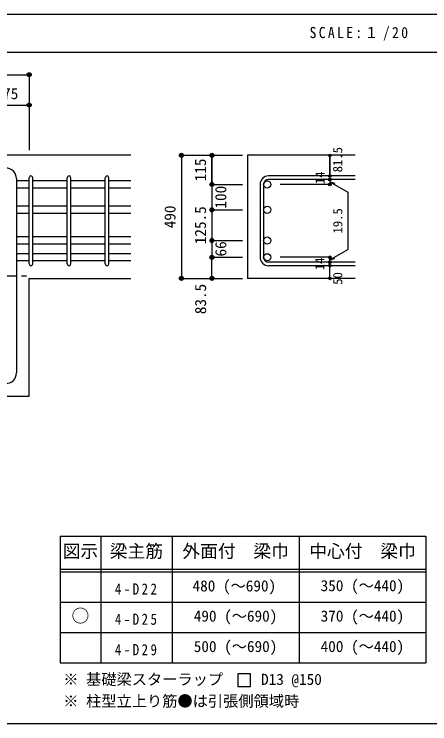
# Model space of a CAD drawing. Units: millimetres at full size, sheet at 1:20; some dimension numbers follow another scale. Extents: x -3982 to 3969, y -2797 to 2801.
# Drawn here: x 784 to 2422, y 2 to 2801 of the extents above; entities that cross this region are included whole.
import ezdxf
from ezdxf.enums import TextEntityAlignment as Align

# ---------------------------------------------------------------- set-up
doc = ezdxf.new("R2010")
doc.units = ezdxf.units.MM
doc.header["$LTSCALE"] = 20
doc.header["$PDMODE"] = 32
doc.header["$PDSIZE"] = 10
doc.linetypes.add('CHAIN1', pattern=[8, 5, -1, 1, -1])
for name, color, linetype in [('6-1_躯体線', 2, 'Continuous'), ('6-4_フープ', 7, 'Continuous'), ('6-5_梁主筋', 7, 'Continuous'), ('6-6_S.T.P.', 7, 'Continuous'), ('6-7_文字', 7, 'Continuous'), ('6-D_寸法', 4, 'Continuous'), ('6-E_枠', 7, 'Continuous'), ('F-0_枠', 6, 'Continuous')]:
    doc.layers.add(name, color=color, linetype=linetype)
doc.styles.add('ＭＳ ゴシック', font='')
doc.styles.get('ＭＳ ゴシック').set_extended_font_data('MS Gothic')

msp = doc.modelspace()

# ---------------------------------------------------------------- linework, layer by layer
at = {"layer": '6-1_躯体線'}
for p, q in [((1243.29, 2244.12), (-106.71, 2244.12)), ((1703.29, 2244.12), (1703.29, 1758.62)), ((2128.29, 2244.12), (1703.29, 2244.12)), ((843.29, 1758.62), (1243.29, 1758.62)), ((843.29, 1294.12), (843.29, 1758.62)), ((2128.29, 1758.62), (1703.29, 1758.62)), ((550.79, 1294.12), (843.29, 1294.12))]:
    msp.add_line(p, q, dxfattribs=at)
at = {"layer": '6-4_フープ'}
msp.add_line((793.29, 2152.12), (793.29, 1386.12), dxfattribs=at)
for centre, start, end in [((751.29, 2152.12), 0, 90), ((751.29, 1386.12), 270, 0)]:
    msp.add_arc(centre, 42, start, end, dxfattribs=at)
at = {"layer": '6-5_梁主筋'}
for p, q in [((843.29, 2143.2), (793.29, 2143.2)), ((993.29, 2143.2), (857.29, 2143.2)), ((1143.29, 2143.2), (1007.29, 2143.2)), ((1243.29, 2143.2), (1157.29, 2143.2)), ((843.29, 2115.2), (793.29, 2115.2)), ((993.29, 2115.2), (857.29, 2115.2)), ((1143.29, 2115.2), (1007.29, 2115.2)), ((1243.29, 2115.2), (1157.29, 2115.2)), ((843.29, 2043.12), (793.29, 2043.12)), ((993.29, 2043.12), (857.29, 2043.12)), ((1143.29, 2043.12), (1007.29, 2043.12)), ((1243.29, 2043.12), (1157.29, 2043.12)), ((843.29, 2015.12), (793.29, 2015.12)), ((993.29, 2015.12), (857.29, 2015.12)), ((1143.29, 2015.12), (1007.29, 2015.12)), ((1243.29, 2015.12), (1157.29, 2015.12)), ((843.29, 1922.12), (793.29, 1922.12)), ((993.29, 1922.12), (857.29, 1922.12)), ((1143.29, 1922.12), (1007.29, 1922.12)), ((1243.29, 1922.12), (1157.29, 1922.12)), ((843.29, 1894.12), (793.29, 1894.12)), ((993.29, 1894.12), (857.29, 1894.12)), ((1143.29, 1894.12), (1007.29, 1894.12)), ((1243.29, 1894.12), (1157.29, 1894.12)), ((843.29, 1856.12), (793.29, 1856.12)), ((993.29, 1856.12), (857.29, 1856.12)), ((1143.29, 1856.12), (1007.29, 1856.12)), ((1243.29, 1856.12), (1157.29, 1856.12)), ((843.29, 1828.12), (793.29, 1828.12)), ((993.29, 1828.12), (857.29, 1828.12)), ((1143.29, 1828.12), (1007.29, 1828.12)), ((1243.29, 1828.12), (1157.29, 1828.12))]:
    msp.add_line(p, q, dxfattribs=at)
at = {"layer": '6-5_梁主筋', "color": 3}
for centre in [(1781.29, 2129.2), (1781.29, 2029.12), (1781.29, 1908.12), (1781.29, 1842.12)]:
    msp.add_circle(centre, 14, dxfattribs=at)
at = {"layer": '6-6_S.T.P.'}
for p, q in [((843.29, 1815.62), (843.29, 2155.7)), ((857.29, 1815.62), (857.29, 2155.7)), ((993.29, 1815.62), (993.29, 2155.7)), ((1007.29, 1815.62), (1007.29, 2155.7)), ((1143.29, 1815.62), (1143.29, 2155.7)), ((1157.29, 1815.62), (1157.29, 2155.7)), ((2128.29, 2162.7), (1786.79, 2162.7)), ((1753.29, 2129.2), (1753.29, 1842.12)), ((1767.29, 2129.2), (1767.29, 1842.12)), ((2128.29, 2148.7), (1786.79, 2148.7)), ((2128.29, 1822.62), (1786.79, 1822.62)), ((2128.29, 1808.62), (1786.79, 1808.62))]:
    msp.add_line(p, q, dxfattribs=at)
for centre, radius, start, end in [((850.29, 2155.7), 7, 0, 180), ((850.29, 2155.7), 7, 0, 180), ((850.29, 2155.7), 7, 0, 180), ((850.29, 2155.7), 7, 0, 180), ((1000.29, 2155.7), 7, 0, 180), ((1150.29, 2155.7), 7, 0, 180), ((1786.79, 2129.2), 33.5, 90, 180), ((1786.79, 2129.2), 19.5, 90, 180), ((1786.79, 1842.12), 33.5, 180, 270), ((1786.79, 1842.12), 19.5, 180, 270), ((850.29, 1815.62), 7, 180, 0), ((850.29, 1815.62), 7, 180, 0), ((850.29, 1815.62), 7, 180, 0), ((850.29, 1815.62), 7, 180, 0), ((1000.29, 1815.62), 7, 180, 0), ((1150.29, 1815.62), 7, 180, 0)]:
    msp.add_arc(centre, radius, start, end, dxfattribs=at)
at = {"layer": '6-7_文字'}
msp.add_lwpolyline([(1665.21, 148.55), (1715.21, 148.55), (1715.21, 198.55), (1665.21, 198.55)], close=True, dxfattribs=at)
at = {"layer": '6-D_寸法'}
for p, q in [((-106.71, 2562.15), (843.29, 2562.15)), ((668.29, 2442.15), (843.29, 2442.15)), ((843.29, 2442.15), (843.29, 2264.12)), ((843.29, 2442.15), (843.29, 2264.12)), ((1443.29, 2244.12), (1563.29, 2244.12)), ((1443.29, 2244.12), (1563.29, 2244.12)), ((1443.29, 2244.12), (1443.29, 1758.62)), ((1563.29, 2244.12), (1683.29, 2244.12)), ((1563.29, 2129.2), (1563.29, 2244.12)), ((2028.29, 2148.7), (2028.29, 2162.7)), ((1563.29, 2129.2), (1683.29, 2129.2)), ((2028.29, 2129.2), (1832.2, 2129.2)), ((2028.29, 2148.7), (2028.29, 2129.2)), ((2028.29, 2138.95), (2098.35, 2098.5)), ((2028.29, 2138.95), (2047.61, 2133.77)), ((2098.35, 2098.5), (2098.35, 1872.82)), ((1563.29, 2029.12), (1683.29, 2029.12)), ((1563.29, 1908.12), (1683.29, 1908.12)), ((1563.29, 1908.12), (1683.29, 1908.12)), ((1563.29, 1908.12), (1683.29, 1908.12)), ((2028.29, 1832.37), (2098.35, 1872.82)), ((1563.29, 1842.12), (1683.29, 1842.12)), ((1563.29, 1842.12), (1683.29, 1842.12)), ((1563.29, 1842.12), (1683.29, 1842.12)), ((2028.29, 1842.12), (1832.2, 1842.12)), ((2028.29, 1822.62), (2028.29, 1842.12)), ((2028.29, 1832.37), (2047.61, 1837.55)), ((2028.29, 1808.62), (2028.29, 1822.62)), ((2028.29, 1758.62), (2028.29, 1808.62)), ((1563.29, 1758.62), (1683.29, 1758.62))]:
    msp.add_line(p, q, dxfattribs=at)
at = {"layer": '6-D_寸法', "linetype": 'CHAIN1'}
msp.add_line((-106.71, 1769.12), (843.29, 1769.12), dxfattribs=at)
at = {"layer": '6-D_寸法'}
for points in [[(843.29, 2562.15), (843.29, 2442.15), (843.29, 2264.12)], [(1443.29, 2244.12), (1563.29, 2244.12), (1683.29, 2244.12)], [(1563.29, 2244.12), (1563.29, 2129.2), (1563.29, 2029.12), (1563.29, 1908.12), (1563.29, 1842.12)], [(2028.29, 2162.7), (2028.29, 2244.12), (2028.29, 2162.7)], [(1443.29, 1758.62), (1563.29, 1758.62), (1563.29, 1842.12)]]:
    msp.add_lwpolyline(points, dxfattribs=at)
for centre, radius in [((843.29, 2562.15), 8), ((843.29, 2562.15), 7.2), ((843.29, 2562.15), 6.4), ((843.29, 2562.15), 5.6), ((843.29, 2562.15), 4.8), ((843.29, 2562.15), 4), ((843.29, 2562.15), 3.2), ((843.29, 2562.15), 2.4), ((843.29, 2562.15), 1.6), ((843.29, 2562.15), 0.8), ((843.29, 2442.15), 8), ((843.29, 2442.15), 7.2), ((843.29, 2442.15), 6.4), ((843.29, 2442.15), 5.6), ((843.29, 2442.15), 4.8), ((843.29, 2442.15), 4), ((843.29, 2442.15), 3.2), ((843.29, 2442.15), 2.4), ((843.29, 2442.15), 1.6), ((843.29, 2442.15), 0.8), ((1443.29, 2244.12), 8), ((1443.29, 2244.12), 7.2), ((1443.29, 2244.12), 6.4), ((1443.29, 2244.12), 5.6), ((1443.29, 2244.12), 4.8), ((1443.29, 2244.12), 4), ((1443.29, 2244.12), 3.2), ((1443.29, 2244.12), 2.4), ((1443.29, 2244.12), 1.6), ((1443.29, 2244.12), 0.8), ((1563.29, 2244.12), 8), ((1563.29, 2244.12), 7.2), ((1563.29, 2244.12), 6.4), ((1563.29, 2244.12), 5.6), ((1563.29, 2244.12), 4.8), ((1563.29, 2244.12), 4), ((1563.29, 2244.12), 3.2), ((1563.29, 2244.12), 2.4), ((1563.29, 2244.12), 1.6), ((1563.29, 2244.12), 0.8), ((2028.29, 2244.12), 4), ((2028.29, 2244.12), 3.6), ((2028.29, 2244.12), 3.2), ((2028.29, 2244.12), 2.8), ((2028.29, 2244.12), 2.4), ((2028.29, 2244.12), 2), ((2028.29, 2244.12), 1.6), ((2028.29, 2244.12), 1.2), ((2028.29, 2244.12), 0.8), ((2028.29, 2244.12), 0.4), ((2028.29, 2162.7), 4), ((2028.29, 2162.7), 3.6), ((2028.29, 2162.7), 3.2), ((2028.29, 2162.7), 2.8), ((2028.29, 2162.7), 2.4), ((2028.29, 2162.7), 2), ((2028.29, 2162.7), 1.6), ((2028.29, 2162.7), 1.2), ((2028.29, 2162.7), 0.8), ((2028.29, 2162.7), 0.4), ((1563.29, 2129.2), 8), ((1563.29, 2129.2), 7.2), ((1563.29, 2129.2), 6.4), ((1563.29, 2129.2), 5.6), ((1563.29, 2129.2), 4.8), ((1563.29, 2129.2), 4), ((1563.29, 2129.2), 3.2), ((1563.29, 2129.2), 2.4), ((1563.29, 2129.2), 1.6), ((1563.29, 2129.2), 0.8), ((2028.29, 2148.7), 4), ((2028.29, 2129.2), 4), ((2028.29, 2148.7), 3.6), ((2028.29, 2129.2), 3.6), ((2028.29, 2148.7), 3.2), ((2028.29, 2129.2), 3.2), ((2028.29, 2148.7), 2.8), ((2028.29, 2129.2), 2.8), ((2028.29, 2148.7), 2.4), ((2028.29, 2129.2), 2.4), ((2028.29, 2148.7), 2), ((2028.29, 2129.2), 2), ((2028.29, 2148.7), 1.6), ((2028.29, 2129.2), 1.6), ((2028.29, 2148.7), 1.2), ((2028.29, 2129.2), 1.2), ((2028.29, 2148.7), 0.8), ((2028.29, 2129.2), 0.8), ((2028.29, 2148.7), 0.4), ((2028.29, 2129.2), 0.4), ((1563.29, 2029.12), 8), ((1563.29, 2029.12), 7.2), ((1563.29, 2029.12), 6.4), ((1563.29, 2029.12), 5.6), ((1563.29, 2029.12), 4.8), ((1563.29, 2029.12), 4), ((1563.29, 2029.12), 3.2), ((1563.29, 2029.12), 2.4), ((1563.29, 2029.12), 1.6), ((1563.29, 2029.12), 0.8), ((1563.29, 1908.12), 8), ((1563.29, 1908.12), 7.2), ((1563.29, 1908.12), 6.4), ((1563.29, 1908.12), 5.6), ((1563.29, 1908.12), 4.8), ((1563.29, 1908.12), 4), ((1563.29, 1908.12), 3.2), ((1563.29, 1908.12), 2.4), ((1563.29, 1908.12), 1.6), ((1563.29, 1908.12), 0.8), ((1563.29, 1842.12), 8), ((1563.29, 1842.12), 7.2), ((1563.29, 1842.12), 6.4), ((1563.29, 1842.12), 5.6), ((1563.29, 1842.12), 4.8), ((1563.29, 1842.12), 4), ((1563.29, 1842.12), 3.2), ((1563.29, 1842.12), 2.4), ((1563.29, 1842.12), 1.6), ((1563.29, 1842.12), 0.8), ((2028.29, 1842.12), 4), ((2028.29, 1822.62), 4), ((2028.29, 1842.12), 3.6), ((2028.29, 1822.62), 3.6), ((2028.29, 1842.12), 3.2), ((2028.29, 1822.62), 3.2), ((2028.29, 1842.12), 2.8), ((2028.29, 1822.62), 2.8), ((2028.29, 1842.12), 2.4), ((2028.29, 1822.62), 2.4), ((2028.29, 1842.12), 2), ((2028.29, 1822.62), 2), ((2028.29, 1842.12), 1.6), ((2028.29, 1822.62), 1.6), ((2028.29, 1842.12), 1.2), ((2028.29, 1822.62), 1.2), ((2028.29, 1842.12), 0.8), ((2028.29, 1822.62), 0.8), ((2028.29, 1842.12), 0.4), ((2028.29, 1822.62), 0.4), ((2028.29, 1808.62), 4), ((2028.29, 1808.62), 3.6), ((2028.29, 1808.62), 3.2), ((2028.29, 1808.62), 2.8), ((2028.29, 1808.62), 2.4), ((2028.29, 1808.62), 2), ((2028.29, 1808.62), 1.6), ((2028.29, 1808.62), 1.2), ((2028.29, 1808.62), 0.8), ((2028.29, 1808.62), 0.4), ((1443.29, 1758.62), 8), ((1443.29, 1758.62), 7.2), ((1443.29, 1758.62), 6.4), ((1443.29, 1758.62), 5.6), ((1443.29, 1758.62), 4.8), ((1563.29, 1758.62), 8), ((1563.29, 1758.62), 7.2), ((1563.29, 1758.62), 6.4), ((1563.29, 1758.62), 5.6), ((1563.29, 1758.62), 4.8), ((1443.29, 1758.62), 4), ((1443.29, 1758.62), 3.2), ((1443.29, 1758.62), 2.4), ((1443.29, 1758.62), 1.6), ((1443.29, 1758.62), 0.8), ((1563.29, 1758.62), 4), ((1563.29, 1758.62), 3.2), ((1563.29, 1758.62), 2.4), ((1563.29, 1758.62), 1.6), ((1563.29, 1758.62), 0.8), ((2028.29, 1758.62), 4), ((2028.29, 1758.62), 3.6), ((2028.29, 1758.62), 3.2), ((2028.29, 1758.62), 2.8), ((2028.29, 1758.62), 2.4), ((2028.29, 1758.62), 2), ((2028.29, 1758.62), 1.6), ((2028.29, 1758.62), 1.2), ((2028.29, 1758.62), 0.8), ((2028.29, 1758.62), 0.4)]:
    msp.add_circle(centre, radius, dxfattribs=at)
at = {"layer": '6-D_寸法', "color": 7}
for p in [(843.29, 2562.15), (843.29, 2442.15), (1443.29, 2244.12), (1563.29, 2244.12), (2028.29, 2244.12), (2028.29, 2162.7), (1563.29, 2129.2), (2028.29, 2148.7), (2028.29, 2129.2), (1563.29, 2029.12), (1563.29, 1908.12), (1563.29, 1842.12), (2028.29, 1842.12), (2028.29, 1842.12), (2028.29, 1822.62), (2028.29, 1808.62), (1443.29, 1758.62), (1563.29, 1758.62), (2028.29, 1758.62)]:
    msp.add_point(p, dxfattribs=at)
at = {"layer": '6-E_枠', "color": 3}
for p, q in [((965.14, 741.85), (965.14, 241.85)), ((965.14, 741.85), (2406.83, 741.85)), ((2406.83, 741.85), (2406.83, 241.85)), ((965.14, 241.85), (2406.83, 241.85))]:
    msp.add_line(p, q, dxfattribs=at)
at = {"layer": '6-E_枠'}
for p, q in [((1125.14, 741.85), (1125.14, 241.85)), ((1406.83, 741.85), (1406.83, 241.85)), ((1906.83, 741.85), (1906.83, 241.85)), ((965.14, 611.85), (2406.83, 611.85)), ((965.14, 601.85), (2406.83, 601.85)), ((965.14, 481.85), (2406.83, 481.85)), ((965.14, 361.85), (2406.83, 361.85))]:
    msp.add_line(p, q, dxfattribs=at)
at = {"layer": 'F-0_枠'}
msp.add_line((-3981.92, 2800.77), (3969.4, 2800.77), dxfattribs=at)
at = {"layer": 'F-0_枠', "color": 2}
for p, q in [((-3981.92, 2650.77), (2482.4, 2650.77)), ((2482.4, 1.97), (-3981.92, 1.97))]:
    msp.add_line(p, q, dxfattribs=at)

# ---------------------------------------------------------------- texts
at = {"layer": '6-7_文字', "color": 2, "style": 'ＭＳ ゴシック'}
for s, p in [('図示', (975.14, 641.85)), ('梁主筋', (1160.98, 641.85)), ('外面付\u3000梁巾', (1446.83, 641.85)), ('中心付\u3000梁巾', (1946.83, 641.85)), ('○', (1010.14, 386.85))]:
    msp.add_text(s, height=51.32, dxfattribs=at).set_placement(p, align=Align.BOTTOM_LEFT)
at = {"layer": '6-7_文字', "style": 'ＭＳ ゴシック'}
for s, p in [('480 (～690)', (1487.14, 510.85)), ('350 (～440)', (1991.83, 511.85)), ('490 (～690)', (1491.83, 391.85)), ('370 (～440)', (1991.83, 391.85)), ('500 (～690)', (1491.83, 271.85)), ('400 (～440)', (1991.83, 271.85)), ('※ 基礎梁スターラップ     D13 @150', (977.51, 142.13)), ('※ 柱型立上り筋●は引張側領域時', (977.51, 56.45))]:
    msp.add_text(s, height=43.99, dxfattribs=at).set_placement(p, align=Align.BOTTOM_LEFT)
at = {"layer": '6-7_文字', "color": 2, "insert": (1948.17, 2695.77), "char_height": 43.99, "attachment_point": 7, "style": 'ＭＳ ゴシック'}
msp.add_mtext('\\T1.34;\\W0.9;SCALE:１/20', dxfattribs=at)
at = {"layer": '6-7_文字', "char_height": 43.99, "attachment_point": 7, "style": 'ＭＳ ゴシック'}
for s, insert in [('\\T1.38;\\W0.85;4-D22', (1180.98, 511.85)), ('\\T1.38;\\W0.85;4-D25', (1180.98, 391.85)), ('\\T1.38;\\W0.85;4-D29', (1180.98, 271.85))]:
    msp.add_mtext(s, dxfattribs=dict(at, insert=insert))
at = {"layer": '6-D_寸法', "style": 'ＭＳ ゴシック'}
msp.add_text('175', height=43.99, dxfattribs=at).set_placement((710.79, 2452.15), align=Align.BOTTOM_LEFT)
for s, height, p in [('81.5', 36.66, (2087.97, 2177.05)), ('115', 43.99, (1553.29, 2141.66)), ('14', 36.66, (2018.29, 2130.77)), ('100', 43.99, (1633.29, 2034.16)), ('490', 43.99, (1433.29, 1956.37)), ('125.5', 43.99, (1553.29, 1893.62)), ('19.5', 36.66, (2088.35, 1935.66)), ('66', 43.99, (1633.29, 1845.12)), ('14', 36.66, (2017.63, 1790.95)), ('50', 36.66, (2088.29, 1733.62)), ('83.5', 43.99, (1553.7, 1617.51))]:
    msp.add_text(s, height=height, rotation=90, dxfattribs=at).set_placement(p, align=Align.BOTTOM_LEFT)

doc.saveas('drawing.dxf')
